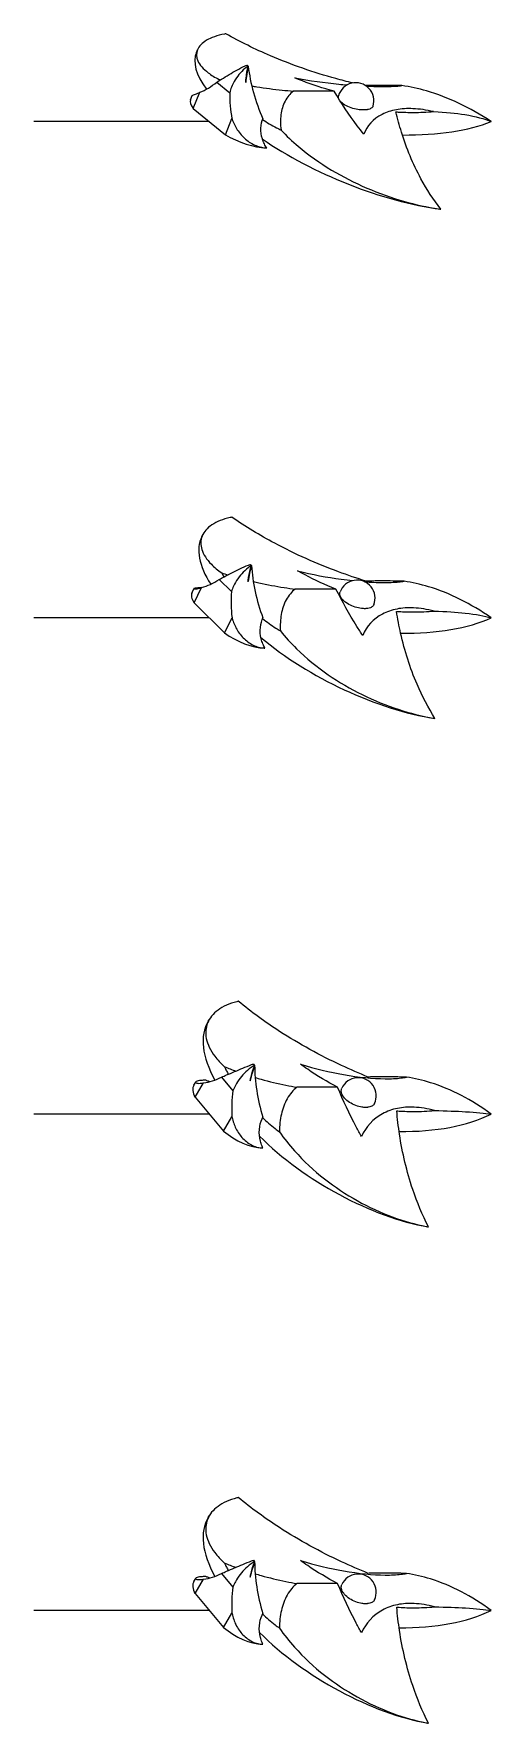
# Model space of a CAD drawing. Header units: inches. Extents: x 0 to 159, y -367 to 354.
# Drawn here: x 132.8 to 158.9, y 225.3 to 321.6 of the extents above; entities that cross this region are included whole.
import ezdxf

# ---------------------------------------------------------------- set-up
doc = ezdxf.new("R2010")
doc.units = ezdxf.units.IN
doc.header["$MEASUREMENT"] = 0

msp = doc.modelspace()

# ---------------------------------------------------------------- linework, layer by layer
at = {"color": 0, "linetype": 'Continuous', "lineweight": 0, "extrusion": (0.707107, -1.09433e-15, 0.707107)}
for p, q in [((142.086, 320.504), (142.147, 320.653)), ((144.962, 319.78), (145.038, 319.718)), ((143.242, 318.813), (143.983, 318.208)), ((141.742, 317.811), (141.84, 318.049)), ((141.899, 317.315), (142.273, 318.231)), ((149.933, 318.297), (147.611, 318.297)), ((141.899, 317.315), (143.737, 315.815)), ((143.737, 315.815), (144.11, 316.731)), ((146.049, 315.065), (146.091, 315.065)), ((142.392, 292.897), (142.454, 293.023)), ((145.155, 291.328), (145.227, 291.257)), ((141.835, 289.731), (141.937, 289.938)), ((141.949, 289.142), (142.378, 290.008)), ((143.379, 290.468), (144.079, 289.774)), ((150.037, 289.919), (147.715, 289.919)), ((141.949, 289.142), (143.687, 287.421)), ((143.687, 287.421), (144.116, 288.287)), ((145.95, 286.56), (145.992, 286.56)), ((142.762, 265.296), (142.823, 265.398)), ((145.338, 262.853), (145.405, 262.773)), ((142.629, 261.925), (142.587, 261.925)), ((143.511, 262.106), (144.167, 261.329)), ((141.944, 261.649), (142.048, 261.824)), ((142.006, 260.961), (142.486, 261.771)), ((142.006, 260.961), (143.631, 259.033)), ((150.135, 261.529), (147.813, 261.529)), ((143.631, 259.033), (144.111, 259.843)), ((145.837, 258.069), (145.879, 258.069)), ((142.762, 237.011), (142.823, 237.113)), ((145.338, 234.569), (145.405, 234.489)), ((141.944, 233.365), (142.048, 233.539)), ((142.006, 232.677), (142.486, 233.487)), ((142.629, 233.641), (142.587, 233.641)), ((143.511, 233.822), (144.167, 233.045)), ((150.135, 233.245), (147.813, 233.245)), ((142.006, 232.677), (143.631, 230.748)), ((143.631, 230.748), (144.111, 231.558)), ((145.837, 229.784), (145.879, 229.784))]:
    msp.add_line(p, q, dxfattribs=at)
for p, q in [((142.818, 316.565), (132.818, 316.565)), ((142.818, 288.281), (132.818, 288.281)), ((142.818, 259.997), (132.818, 259.997)), ((142.818, 231.713), (132.818, 231.713))]:
    msp.add_line(p, q)
at = {"color": 0, "linetype": 'Continuous', "lineweight": 0}
for centre, start, end in [((151.169, 317.751), 342.68827, 163.98872), ((151.24, 289.402), 338.55936, 159.83673), ((151.307, 261.046), 334.20159, 155.44087), ((151.307, 232.761), 334.20159, 155.44087)]:
    msp.add_arc(centre, 1.028, start, end, dxfattribs=at)
for centre, major_axis, ratio, start_param, end_param in [((151.015, 316.859), (-8.929, 3.645), 0.353553, 0, 0.529755), ((148.653, 318.114), (0, -5.358), 0.707107, 4.408398, 4.587186), ((142.172, 323.406), (0, -5.358), 0.707107, 0.826659, 0.82759), ((148.264, 318.114), (2.062, -5.264), 0.485378, 4.220553, 4.788394), ((141.29, 323.406), (0, -5.358), 0.707107, 0.262471, 0.54114), ((143.673, 317.023), (-1.93, 0.788), 0.353553, 0, 0.572848), ((147.771, 318.114), (0, -5.358), 0.707107, 4.694848, 4.973517), ((144.794, 316.108), (1.93, -0.788), 0.353553, 4.282889, 5.55504), ((139.539, 327.535), (21.737, -8.874), 0.353553, 5.56375, 5.933614), ((151.734, 316.272), (8.929, -3.645), 0.353553, 4.144108, 5.349831), ((151.035, 288.618), (-8.643, 4.279), 0.40558, 0, 0.595281), ((148.73, 289.214), (0, -5.358), 0.707107, 4.321131, 4.49992), ((142.6, 295.284), (0, -5.358), 0.707107, 0.739252, 0.740323), ((148.34, 289.214), (1.905, -5.283), 0.469486, 4.153426, 4.721266), ((141.718, 295.284), (0, -5.358), 0.707107, 0.175204, 0.453873), ((143.703, 288.806), (-1.868, 0.925), 0.40558, 0, 0.600262), ((147.847, 289.214), (0, -5.358), 0.707107, 4.607582, 4.886251), ((140.266, 300.865), (21.041, -10.418), 0.40558, 5.588412, 5.961028), ((144.763, 287.756), (1.868, -0.925), 0.40558, 4.310303, 5.582454), ((151.715, 287.944), (8.643, -4.279), 0.40558, 4.169166, 5.377245), ((151.057, 260.374), (-8.294, 4.921), 0.454519, 0, 0.66251), ((143.035, 267.109), (0, -5.358), 0.707107, 0.651855, 0.653057), ((142.153, 267.109), (0, -5.358), 0.707107, 0.087938, 0.366607), ((148.768, 260.306), (0, -5.358), 0.707107, 4.233865, 4.412654), ((148.379, 260.306), (-1.745, 5.299), 0.45442, 0.943741, 1.511581), ((143.737, 260.585), (-1.793, 1.064), 0.454519, 0, 0.632881), ((147.886, 260.306), (0, -5.358), 0.707107, 4.520315, 4.798984), ((141.09, 274.099), (20.192, -11.98), 0.454519, 5.619312, 5.993647), ((144.729, 259.408), (1.793, -1.064), 0.454519, 4.342923, 5.615074), ((151.693, 259.619), (8.294, -4.921), 0.454519, 4.20041, 5.409865), ((151.057, 232.09), (-8.294, 4.921), 0.454519, 0, 0.66251), ((148.768, 232.022), (0, -5.358), 0.707107, 4.233865, 4.412654), ((143.035, 238.824), (0, -5.358), 0.707107, 0.651855, 0.653057), ((148.379, 232.022), (-1.745, 5.299), 0.45442, 0.943741, 1.511581), ((143.737, 232.301), (-1.793, 1.064), 0.454519, 0, 0.632881), ((142.153, 238.824), (0, -5.358), 0.707107, 0.087938, 0.366607), ((147.886, 232.022), (0, -5.358), 0.707107, 4.520315, 4.798984), ((141.09, 245.815), (20.192, -11.98), 0.454519, 5.619312, 5.993647), ((144.729, 231.124), (1.793, -1.064), 0.454519, 4.342923, 5.615074), ((151.693, 231.335), (8.294, -4.921), 0.454519, 4.20041, 5.409865)]:
    msp.add_ellipse(centre, major_axis=major_axis, ratio=ratio, start_param=start_param, end_param=end_param, dxfattribs=at)
for points, knots in [([(143.765, 321.565), (143.738, 321.561), (143.712, 321.556), (143.271, 321.469), (142.924, 321.347), (142.404, 321.04), (142.229, 320.855), (142.065, 320.452), (142.076, 320.234), (142.271, 319.796), (142.468, 319.564), (142.934, 319.212), (143.139, 319.085), (143.375, 318.964)], [20.200973, 20.200973, 20.200973, 20.200973, 20.343008, 20.343008, 22.563347, 22.563347, 24.783686, 24.783686, 27.004025, 27.004025, 29.314353, 29.314353, 30.672112, 30.672112, 30.672112, 30.672112]), ([(150.987, 318.762), (150.669, 318.84), (150.35, 318.922), (148.764, 319.361), (147.507, 319.795), (145.426, 320.688), (144.576, 321.108), (143.765, 321.565)], [2.98657, 2.98657, 2.98657, 2.98657, 3.984617, 3.984617, 7.969234, 7.969234, 10.871312, 10.871312, 10.871312, 10.871312]), ([(143.242, 318.813), (143.335, 318.869), (143.429, 318.926), (143.652, 319.062), (143.799, 319.152), (144.095, 319.329), (144.245, 319.416), (144.537, 319.577), (144.698, 319.661), (144.891, 319.751), (144.923, 319.766), (144.955, 319.78)], [14.80596, 14.80596, 14.80596, 14.80596, 15.135356, 15.135356, 15.609973, 15.609973, 16.08459, 16.08459, 16.623466, 16.623466, 16.730194, 16.730194, 16.730194, 16.730194]), ([(145.031, 319.718), (145.004, 319.7), (144.978, 319.681), (144.819, 319.562), (144.695, 319.449), (144.487, 319.218), (144.388, 319.089), (144.215, 318.811), (144.142, 318.662), (144.046, 318.422), (144.011, 318.317), (143.983, 318.208)], [1.777955, 1.777955, 1.777955, 1.777955, 1.884684, 1.884684, 2.423559, 2.423559, 2.898176, 2.898176, 3.372793, 3.372793, 3.702189, 3.702189, 3.702189, 3.702189]), ([(144.894, 318.784), (144.9, 318.864), (144.907, 318.945), (144.942, 319.261), (144.981, 319.493), (145.031, 319.718)], [5.5305364, 5.5305364, 5.5305364, 5.5305364, 5.7601881, 5.7601881, 6.4297437, 6.4297437, 6.4297437, 6.4297437]), ([(145.031, 319.718), (145.018, 319.729), (145.005, 319.739), (144.98, 319.76), (144.968, 319.77), (144.955, 319.78)], [4.1622451, 4.1622451, 4.1622451, 4.1622451, 4.2239343, 4.2239343, 4.2856236, 4.2856236, 4.2856236, 4.2856236]), ([(147.691, 319.053), (148.548, 318.894), (149.395, 318.777), (150.361, 318.68), (150.52, 318.665), (150.675, 318.652)], [-19.193915, -19.193915, -19.193915, -19.193915, -16.556486, -16.556486, -16.030393, -16.030393, -16.030393, -16.030393]), ([(149.933, 318.297), (149.312, 318.457), (148.709, 318.65), (147.981, 318.933), (147.836, 318.992), (147.691, 319.053)], [17.094509, 17.094509, 17.094509, 17.094509, 19.685728, 19.685728, 20.342736, 20.342736, 20.342736, 20.342736]), ([(141.84, 318.049), (141.84, 318.049), (141.84, 318.049), (141.841, 318.052), (141.852, 318.056), (141.897, 318.073), (141.931, 318.085), (142.037, 318.125), (142.138, 318.166), (142.263, 318.226), (142.268, 318.228), (142.273, 318.231)], [2.426592, 2.426592, 2.426592, 2.426592, 2.429755, 2.429755, 2.774314, 2.774314, 3.118872, 3.118872, 3.753856, 3.753856, 3.782099, 3.782099, 3.782099, 3.782099]), ([(145.243, 318.59), (145.337, 318.574), (145.432, 318.559), (146.01, 318.47), (146.5, 318.407), (147.189, 318.335), (147.403, 318.315), (147.611, 318.297)], [4.79509, 4.79509, 4.79509, 4.79509, 5.0701, 5.0701, 6.473737, 6.473737, 7.119123, 7.119123, 7.119123, 7.119123]), ([(147.611, 318.297), (147.515, 318.223), (147.428, 318.139), (147.184, 317.848), (147.064, 317.61), (146.911, 317.093), (146.878, 316.816), (146.88, 316.394), (146.889, 316.239), (146.909, 316.079)], [5.371961, 5.371961, 5.371961, 5.371961, 6.017348, 6.017348, 7.420984, 7.420984, 8.824621, 8.824621, 9.569849, 9.569849, 9.569849, 9.569849]), ([(151.619, 315.847), (151.495, 316.004), (151.373, 316.163), (150.782, 316.957), (150.342, 317.616), (149.933, 318.297)], [11.154429, 11.154429, 11.154429, 11.154429, 11.811437, 11.811437, 14.402657, 14.402657, 14.402657, 14.402657]), ([(150.188, 317.883), (150.176, 317.919), (150.171, 317.953), (150.174, 318.003), (150.177, 318.019), (150.181, 318.034)], [-3.9167448, -3.9167448, -3.9167448, -3.9167448, -3.7043129, -3.7043129, -3.6005014, -3.6005014, -3.6005014, -3.6005014]), ([(153.795, 318.61), (153.358, 318.619), (152.945, 318.624), (152.296, 318.624), (152.015, 318.622), (151.736, 318.617), (151.73, 318.617), (151.723, 318.616)], [7.477884, 7.477884, 7.477884, 7.477884, 9.120512, 9.120512, 10.23062, 10.23062, 10.256535, 10.256535, 10.256535, 10.256535]), ([(151.776, 318.58), (152.062, 318.567), (152.334, 318.56), (152.925, 318.557), (153.229, 318.565), (153.602, 318.591), (153.701, 318.599), (153.795, 318.61)], [-14.724888, -14.724888, -14.724888, -14.724888, -13.650246, -13.650246, -12.237348, -12.237348, -11.681996, -11.681996, -11.681996, -11.681996]), ([(158.887, 316.565), (157.68, 317.352), (156.444, 317.946), (154.731, 318.442), (154.261, 318.544), (153.795, 318.61)], [0, 0, 0, 0, 5.119512, 5.119512, 7.065858, 7.065858, 7.065858, 7.065858]), ([(151.798, 317.237), (151.784, 317.235), (151.77, 317.233), (151.729, 317.228), (151.701, 317.226), (151.604, 317.221), (151.532, 317.222), (151.341, 317.237), (151.219, 317.257), (150.966, 317.32), (150.839, 317.364), (150.602, 317.471), (150.496, 317.534), (150.37, 317.634), (150.334, 317.666), (150.304, 317.699)], [-6.057241, -6.057241, -6.057241, -6.057241, -6.001283, -6.001283, -5.897199, -5.897199, -5.654701, -5.654701, -5.278684, -5.278684, -4.873969, -4.873969, -4.462135, -4.462135, -4.271814, -4.271814, -4.271814, -4.271814]), ([(155.606, 317.131), (155.194, 317.225), (154.799, 317.282), (154.257, 317.304), (154.094, 317.303), (153.78, 317.283), (153.628, 317.265), (153.181, 317.184), (152.91, 317.095), (152.162, 316.717), (151.81, 316.324), (151.619, 315.847)], [-7.597966, -7.597966, -7.597966, -7.597966, -6.048306, -6.048306, -5.353485, -5.353485, -4.654459, -4.654459, -3.205786, -3.205786, -0.129514, -0.129514, -0.129514, -0.129514]), ([(152.15, 317.445), (152.135, 317.398), (152.101, 317.356), (152.05, 317.322), (152.024, 317.305), (151.995, 317.291), (151.922, 317.263), (151.877, 317.251), (151.818, 317.24), (151.808, 317.238), (151.798, 317.237)], [-0.3529386, -0.3529386, -0.3529386, -0.3529386, 0, 0, 0, 0.1723913, 0.1723913, 0.3778719, 0.3778719, 0.4168374, 0.4168374, 0.4168374, 0.4168374]), ([(153.459, 317.115), (153.503, 317.112), (153.547, 317.109), (153.889, 317.091), (154.181, 317.084), (154.83, 317.084), (155.22, 317.099), (155.606, 317.131)], [0.94619, 0.94619, 0.94619, 0.94619, 1.1101, 1.1101, 2.2202, 2.2202, 3.862828, 3.862828, 3.862828, 3.862828]), ([(156.013, 311.565), (155.594, 312.111), (155.216, 312.694), (154.426, 314.146), (154.055, 315.041), (153.652, 316.341), (153.549, 316.727), (153.459, 317.115)], [5.067155, 5.067155, 5.067155, 5.067155, 7.969234, 7.969234, 11.95385, 11.95385, 13.616019, 13.616019, 13.616019, 13.616019]), ([(155.606, 317.131), (156.28, 317.099), (156.875, 317.041), (158.009, 316.859), (158.506, 316.727), (158.887, 316.565)], [3.15224, 3.15224, 3.15224, 3.15224, 6.357468, 6.357468, 10.210765, 10.210765, 10.210765, 10.210765]), ([(144.11, 316.731), (144.114, 316.721), (144.117, 316.712), (144.197, 316.485), (144.299, 316.278), (144.477, 316.005), (144.552, 315.905), (144.716, 315.718), (144.804, 315.632), (144.978, 315.483), (145.076, 315.412), (145.278, 315.287), (145.382, 315.234), (145.59, 315.149), (145.693, 315.117), (145.882, 315.077), (145.969, 315.067), (146.049, 315.065)], [11.860839, 11.860839, 11.860839, 11.860839, 11.889082, 11.889082, 12.524066, 12.524066, 12.868624, 12.868624, 13.213183, 13.213183, 13.579255, 13.579255, 13.945327, 13.945327, 14.311399, 14.311399, 14.647486, 14.647486, 14.647486, 14.647486]), ([(146.091, 315.065), (146.07, 315.097), (146.049, 315.128), (145.977, 315.247), (145.933, 315.336), (145.818, 315.616), (145.77, 315.83), (145.753, 316.249), (145.783, 316.453), (145.85, 316.658), (145.861, 316.687), (145.872, 316.717)], [1.920785, 1.920785, 1.920785, 1.920785, 2.031069, 2.031069, 2.332559, 2.332559, 3.002664, 3.002664, 3.67277, 3.67277, 3.787982, 3.787982, 3.787982, 3.787982]), ([(145.859, 316.681), (146.105, 316.517), (146.37, 316.36), (146.735, 316.167), (146.821, 316.123), (146.909, 316.079)], [0.98697, 0.98697, 0.98697, 0.98697, 2.034454, 2.034454, 2.350436, 2.350436, 2.350436, 2.350436]), ([(146.909, 316.079), (147.216, 315.756), (147.546, 315.446), (148.485, 314.652), (149.127, 314.198), (150.42, 313.421), (151.1, 313.075), (152.489, 312.478), (153.198, 312.227), (154.582, 311.828), (155.259, 311.681), (155.932, 311.577), (155.973, 311.571), (156.013, 311.565)], [5.573225, 5.573225, 5.573225, 5.573225, 6.930984, 6.930984, 9.241313, 9.241313, 11.461652, 11.461652, 13.681991, 13.681991, 15.90233, 15.90233, 16.044364, 16.044364, 16.044364, 16.044364]), ([(144.097, 294.017), (144.069, 294.011), (144.042, 294.005), (143.596, 293.905), (143.241, 293.762), (142.7, 293.4), (142.513, 293.181), (142.321, 292.699), (142.317, 292.437), (142.483, 291.9), (142.663, 291.612), (143.104, 291.164), (143.301, 290.999), (143.528, 290.841)], [20.200973, 20.200973, 20.200973, 20.200973, 20.343008, 20.343008, 22.563347, 22.563347, 24.783686, 24.783686, 27.004025, 27.004025, 29.314353, 29.314353, 30.672112, 30.672112, 30.672112, 30.672112]), ([(151.75, 290.37), (151.229, 290.533), (150.707, 290.709), (148.945, 291.36), (147.719, 291.905), (145.698, 292.985), (144.876, 293.483), (144.097, 294.017)], [2.322448, 2.322448, 2.322448, 2.322448, 3.984617, 3.984617, 7.969234, 7.969234, 10.871312, 10.871312, 10.871312, 10.871312]), ([(143.379, 290.468), (143.475, 290.516), (143.572, 290.565), (143.803, 290.683), (143.955, 290.762), (144.262, 290.919), (144.417, 290.997), (144.719, 291.143), (144.884, 291.219), (145.083, 291.302), (145.116, 291.315), (145.148, 291.328)], [14.80596, 14.80596, 14.80596, 14.80596, 15.135356, 15.135356, 15.609973, 15.609973, 16.08459, 16.08459, 16.623466, 16.623466, 16.730194, 16.730194, 16.730194, 16.730194]), ([(143.528, 290.841), (143.567, 290.77), (143.607, 290.701), (143.653, 290.624), (143.658, 290.618), (143.662, 290.611)], [61.9690044, 61.9690044, 61.9690044, 61.9690044, 62.2849873, 62.2849873, 62.3167258, 62.3167258, 62.3167258, 62.3167258]), ([(145.22, 291.257), (145.192, 291.239), (145.165, 291.221), (144.999, 291.106), (144.868, 290.995), (144.646, 290.77), (144.539, 290.644), (144.349, 290.371), (144.266, 290.224), (144.156, 289.986), (144.115, 289.882), (144.079, 289.774)], [1.777955, 1.777955, 1.777955, 1.777955, 1.884684, 1.884684, 2.423559, 2.423559, 2.898176, 2.898176, 3.372793, 3.372793, 3.702189, 3.702189, 3.702189, 3.702189]), ([(145.026, 290.344), (145.037, 290.423), (145.049, 290.503), (145.104, 290.812), (145.157, 291.039), (145.22, 291.257)], [5.5305364, 5.5305364, 5.5305364, 5.5305364, 5.7601881, 5.7601881, 6.4297437, 6.4297437, 6.4297437, 6.4297437]), ([(145.22, 291.257), (145.208, 291.269), (145.196, 291.281), (145.172, 291.304), (145.16, 291.316), (145.148, 291.328)], [4.1622451, 4.1622451, 4.1622451, 4.1622451, 4.2239343, 4.2239343, 4.2856236, 4.2856236, 4.2856236, 4.2856236]), ([(147.851, 290.957), (148.696, 290.75), (149.535, 290.592), (150.56, 290.451), (150.78, 290.424), (150.995, 290.4)], [-19.193915, -19.193915, -19.193915, -19.193915, -16.556486, -16.556486, -15.813484, -15.813484, -15.813484, -15.813484]), ([(150.037, 289.919), (149.428, 290.155), (148.839, 290.423), (148.132, 290.799), (147.991, 290.877), (147.851, 290.957)], [17.094509, 17.094509, 17.094509, 17.094509, 19.685728, 19.685728, 20.342736, 20.342736, 20.342736, 20.342736]), ([(142.353, 290), (142.32, 289.999), (142.288, 289.998), (142.186, 289.992), (142.125, 289.986), (142.028, 289.971), (141.992, 289.963), (141.946, 289.948), (141.936, 289.941), (141.938, 289.93), (141.949, 289.927), (141.995, 289.925), (142.028, 289.927), (142.137, 289.942), (142.239, 289.965), (142.367, 290.004), (142.372, 290.006), (142.378, 290.008)], [1.174869, 1.174869, 1.174869, 1.174869, 1.331539, 1.331539, 1.697611, 1.697611, 2.063683, 2.063683, 2.429755, 2.429755, 2.774314, 2.774314, 3.118872, 3.118872, 3.753856, 3.753856, 3.782099, 3.782099, 3.782099, 3.782099]), ([(145.33, 290.345), (145.436, 290.32), (145.542, 290.296), (146.127, 290.169), (146.612, 290.079), (147.296, 289.974), (147.508, 289.945), (147.715, 289.919)], [4.756949, 4.756949, 4.756949, 4.756949, 5.0701, 5.0701, 6.473737, 6.473737, 7.119123, 7.119123, 7.119123, 7.119123]), ([(147.715, 289.919), (147.614, 289.84), (147.522, 289.75), (147.26, 289.438), (147.124, 289.182), (146.938, 288.627), (146.888, 288.328), (146.862, 287.871), (146.861, 287.704), (146.871, 287.531)], [5.371961, 5.371961, 5.371961, 5.371961, 6.017348, 6.017348, 7.420984, 7.420984, 8.824621, 8.824621, 9.569849, 9.569849, 9.569849, 9.569849]), ([(151.565, 287.279), (151.452, 287.449), (151.341, 287.622), (150.801, 288.481), (150.402, 289.19), (150.037, 289.919)], [11.154429, 11.154429, 11.154429, 11.154429, 11.811437, 11.811437, 14.402657, 14.402657, 14.402657, 14.402657]), ([(151.663, 290.339), (152.036, 290.311), (152.388, 290.296), (153.049, 290.291), (153.353, 290.302), (153.728, 290.337), (153.828, 290.349), (153.922, 290.364)], [-15.020125, -15.020125, -15.020125, -15.020125, -13.650246, -13.650246, -12.237348, -12.237348, -11.681996, -11.681996, -11.681996, -11.681996]), ([(153.922, 290.364), (153.486, 290.377), (153.073, 290.383), (152.424, 290.383), (152.143, 290.38), (151.83, 290.372), (151.79, 290.371), (151.75, 290.37)], [7.477884, 7.477884, 7.477884, 7.477884, 9.120512, 9.120512, 10.23062, 10.23062, 10.394522, 10.394522, 10.394522, 10.394522]), ([(158.887, 288.281), (157.729, 289.082), (156.53, 289.687), (154.848, 290.193), (154.384, 290.296), (153.922, 290.364)], [0, 0, 0, 0, 5.119512, 5.119512, 7.065858, 7.065858, 7.065858, 7.065858]), ([(151.836, 288.813), (151.822, 288.811), (151.807, 288.809), (151.765, 288.805), (151.737, 288.803), (151.64, 288.801), (151.568, 288.804), (151.378, 288.826), (151.257, 288.851), (151.01, 288.929), (150.885, 288.982), (150.656, 289.108), (150.554, 289.181), (150.395, 289.334), (150.336, 289.411), (150.266, 289.559), (150.253, 289.629), (150.263, 289.715), (150.268, 289.736), (150.275, 289.757)], [-6.057241, -6.057241, -6.057241, -6.057241, -6.001283, -6.001283, -5.897199, -5.897199, -5.654701, -5.654701, -5.278684, -5.278684, -4.873969, -4.873969, -4.462135, -4.462135, -4.073466, -4.073466, -3.704313, -3.704313, -3.577846, -3.577846, -3.577846, -3.577846]), ([(155.635, 288.667), (155.23, 288.769), (154.838, 288.83), (154.297, 288.854), (154.135, 288.852), (153.819, 288.831), (153.666, 288.812), (153.214, 288.725), (152.937, 288.629), (152.165, 288.221), (151.788, 287.797), (151.565, 287.279)], [-7.597966, -7.597966, -7.597966, -7.597966, -6.048306, -6.048306, -5.353485, -5.353485, -4.654459, -4.654459, -3.205786, -3.205786, -0.129514, -0.129514, -0.129514, -0.129514]), ([(152.197, 289.027), (152.178, 288.978), (152.143, 288.936), (152.092, 288.902), (152.066, 288.884), (152.035, 288.868), (151.96, 288.839), (151.915, 288.826), (151.855, 288.816), (151.845, 288.814), (151.836, 288.813)], [-0.3293144, -0.3293144, -0.3293144, -0.3293144, 0, 0, 0, 0.1723913, 0.1723913, 0.3778719, 0.3778719, 0.4168374, 0.4168374, 0.4168374, 0.4168374]), ([(144.116, 288.287), (144.118, 288.277), (144.121, 288.267), (144.187, 288.036), (144.276, 287.824), (144.437, 287.542), (144.506, 287.438), (144.658, 287.244), (144.74, 287.155), (144.905, 287), (144.998, 286.925), (145.192, 286.794), (145.293, 286.738), (145.495, 286.648), (145.597, 286.615), (145.783, 286.572), (145.869, 286.562), (145.95, 286.56)], [11.860839, 11.860839, 11.860839, 11.860839, 11.889082, 11.889082, 12.524066, 12.524066, 12.868624, 12.868624, 13.213183, 13.213183, 13.579255, 13.579255, 13.945327, 13.945327, 14.311399, 14.311399, 14.647486, 14.647486, 14.647486, 14.647486]), ([(145.992, 286.56), (145.972, 286.593), (145.954, 286.627), (145.889, 286.752), (145.85, 286.845), (145.753, 287.138), (145.719, 287.361), (145.728, 287.793), (145.771, 288.003), (145.85, 288.212), (145.863, 288.242), (145.877, 288.273)], [1.920785, 1.920785, 1.920785, 1.920785, 2.031069, 2.031069, 2.332559, 2.332559, 3.002664, 3.002664, 3.67277, 3.67277, 3.787982, 3.787982, 3.787982, 3.787982]), ([(145.862, 288.239), (146.097, 288.048), (146.351, 287.864), (146.703, 287.635), (146.786, 287.583), (146.871, 287.531)], [0.988536, 0.988536, 0.988536, 0.988536, 2.034454, 2.034454, 2.350436, 2.350436, 2.350436, 2.350436]), ([(153.488, 288.65), (153.532, 288.647), (153.575, 288.644), (153.916, 288.625), (154.208, 288.617), (154.857, 288.617), (155.248, 288.633), (155.635, 288.667)], [0.94619, 0.94619, 0.94619, 0.94619, 1.1101, 1.1101, 2.2202, 2.2202, 3.862828, 3.862828, 3.862828, 3.862828]), ([(155.681, 282.545), (155.299, 283.162), (154.958, 283.815), (154.263, 285.424), (153.95, 286.404), (153.631, 287.814), (153.552, 288.232), (153.488, 288.65)], [5.067155, 5.067155, 5.067155, 5.067155, 7.969234, 7.969234, 11.95385, 11.95385, 13.616019, 13.616019, 13.616019, 13.616019]), ([(155.635, 288.667), (156.308, 288.644), (156.9, 288.604), (158.024, 288.481), (158.514, 288.39), (158.887, 288.281)], [3.15224, 3.15224, 3.15224, 3.15224, 6.357468, 6.357468, 10.210765, 10.210765, 10.210765, 10.210765]), ([(146.871, 287.531), (147.157, 287.181), (147.467, 286.843), (148.355, 285.976), (148.967, 285.479), (150.21, 284.621), (150.867, 284.237), (152.217, 283.572), (152.91, 283.29), (154.268, 282.843), (154.935, 282.676), (155.602, 282.559), (155.642, 282.552), (155.681, 282.545)], [5.573225, 5.573225, 5.573225, 5.573225, 6.930984, 6.930984, 9.241313, 9.241313, 11.461652, 11.461652, 13.681991, 13.681991, 15.90233, 15.90233, 16.044364, 16.044364, 16.044364, 16.044364]), ([(144.472, 266.425), (144.445, 266.418), (144.417, 266.412), (143.964, 266.297), (143.6, 266.135), (143.035, 265.722), (142.833, 265.47), (142.609, 264.914), (142.588, 264.609), (142.717, 263.977), (142.878, 263.635), (143.289, 263.093), (143.474, 262.893), (143.691, 262.697)], [20.200973, 20.200973, 20.200973, 20.200973, 20.343008, 20.343008, 22.563347, 22.563347, 24.783686, 24.783686, 27.004025, 27.004025, 29.314353, 29.314353, 30.672112, 30.672112, 30.672112, 30.672112]), ([(151.88, 262.11), (151.37, 262.316), (150.861, 262.536), (149.144, 263.336), (147.954, 263.986), (146.005, 265.246), (145.217, 265.819), (144.472, 266.425)], [2.322448, 2.322448, 2.322448, 2.322448, 3.984617, 3.984617, 7.969234, 7.969234, 10.871312, 10.871312, 10.871312, 10.871312]), ([(143.511, 262.106), (143.611, 262.145), (143.71, 262.186), (143.948, 262.285), (144.104, 262.353), (144.42, 262.489), (144.579, 262.558), (144.89, 262.687), (145.06, 262.755), (145.264, 262.829), (145.297, 262.841), (145.331, 262.853)], [14.80596, 14.80596, 14.80596, 14.80596, 15.135356, 15.135356, 15.609973, 15.609973, 16.08459, 16.08459, 16.623466, 16.623466, 16.730194, 16.730194, 16.730194, 16.730194]), ([(145.398, 262.774), (145.386, 262.787), (145.375, 262.8), (145.353, 262.826), (145.342, 262.84), (145.331, 262.853)], [4.1622451, 4.1622451, 4.1622451, 4.1622451, 4.2239343, 4.2239343, 4.2856236, 4.2856236, 4.2856236, 4.2856236]), ([(142.587, 261.925), (142.508, 261.925), (142.435, 261.922), (142.298, 261.91), (142.237, 261.9), (142.139, 261.877), (142.102, 261.864), (142.054, 261.836), (142.043, 261.822), (142.044, 261.797), (142.055, 261.784), (142.1, 261.765), (142.134, 261.758), (142.242, 261.747), (142.345, 261.75), (142.475, 261.769), (142.48, 261.77), (142.486, 261.771)], [0.995452, 0.995452, 0.995452, 0.995452, 1.331539, 1.331539, 1.697611, 1.697611, 2.063683, 2.063683, 2.429755, 2.429755, 2.774314, 2.774314, 3.118872, 3.118872, 3.753856, 3.753856, 3.782099, 3.782099, 3.782099, 3.782099]), ([(142.855, 261.843), (142.796, 261.859), (142.739, 261.878), (142.668, 261.907), (142.648, 261.916), (142.629, 261.925)], [2.6271836, 2.6271836, 2.6271836, 2.6271836, 2.885709, 2.885709, 2.9918527, 2.9918527, 2.9918527, 2.9918527]), ([(143.691, 262.697), (143.725, 262.621), (143.76, 262.544), (143.831, 262.4), (143.866, 262.333), (143.902, 262.266)], [61.9690044, 61.9690044, 61.9690044, 61.9690044, 62.2849873, 62.2849873, 62.5650259, 62.5650259, 62.5650259, 62.5650259]), ([(145.398, 262.774), (145.369, 262.756), (145.34, 262.739), (145.167, 262.628), (145.03, 262.521), (144.794, 262.304), (144.679, 262.181), (144.473, 261.915), (144.381, 261.771), (144.256, 261.538), (144.209, 261.436), (144.167, 261.329)], [1.777955, 1.777955, 1.777955, 1.777955, 1.884684, 1.884684, 2.423559, 2.423559, 2.898176, 2.898176, 3.372793, 3.372793, 3.702189, 3.702189, 3.702189, 3.702189]), ([(145.148, 261.888), (145.164, 261.966), (145.181, 262.044), (145.254, 262.345), (145.321, 262.564), (145.398, 262.774)], [5.5305364, 5.5305364, 5.5305364, 5.5305364, 5.7601881, 5.7601881, 6.4297437, 6.4297437, 6.4297437, 6.4297437]), ([(145.434, 262.085), (145.546, 262.051), (145.659, 262.018), (146.243, 261.854), (146.721, 261.738), (147.398, 261.601), (147.608, 261.563), (147.813, 261.529)], [4.732916, 4.732916, 4.732916, 4.732916, 5.0701, 5.0701, 6.473737, 6.473737, 7.119123, 7.119123, 7.119123, 7.119123]), ([(148.021, 262.84), (148.852, 262.586), (149.68, 262.39), (151.345, 262.098), (152.147, 262.019), (153.173, 262.01), (153.478, 262.024), (153.855, 262.068), (153.956, 262.084), (154.051, 262.102)], [-19.193915, -19.193915, -19.193915, -19.193915, -16.556486, -16.556486, -13.650246, -13.650246, -12.237348, -12.237348, -11.681996, -11.681996, -11.681996, -11.681996]), ([(150.135, 261.529), (149.543, 261.839), (148.973, 262.18), (148.292, 262.646), (148.155, 262.742), (148.021, 262.84)], [17.094509, 17.094509, 17.094509, 17.094509, 19.685728, 19.685728, 20.342736, 20.342736, 20.342736, 20.342736]), ([(154.051, 262.102), (153.617, 262.118), (153.204, 262.126), (152.555, 262.126), (152.273, 262.123), (151.96, 262.113), (151.92, 262.112), (151.88, 262.11)], [7.477884, 7.477884, 7.477884, 7.477884, 9.120512, 9.120512, 10.23062, 10.23062, 10.394522, 10.394522, 10.394522, 10.394522]), ([(158.887, 259.997), (157.779, 260.807), (156.618, 261.419), (154.967, 261.929), (154.51, 262.034), (154.051, 262.102)], [0, 0, 0, 0, 5.119512, 5.119512, 7.065858, 7.065858, 7.065858, 7.065858]), ([(147.813, 261.529), (147.707, 261.445), (147.609, 261.35), (147.327, 261.019), (147.175, 260.748), (146.954, 260.158), (146.884, 259.839), (146.829, 259.352), (146.818, 259.174), (146.816, 258.988)], [5.371961, 5.371961, 5.371961, 5.371961, 6.017348, 6.017348, 7.420984, 7.420984, 8.824621, 8.824621, 9.569849, 9.569849, 9.569849, 9.569849]), ([(151.495, 258.718), (151.392, 258.901), (151.292, 259.085), (150.807, 260.003), (150.454, 260.757), (150.135, 261.529)], [11.154429, 11.154429, 11.154429, 11.154429, 11.811437, 11.811437, 14.402657, 14.402657, 14.402657, 14.402657]), ([(151.864, 260.385), (151.85, 260.383), (151.835, 260.381), (151.793, 260.378), (151.765, 260.376), (151.668, 260.376), (151.596, 260.381), (151.408, 260.41), (151.289, 260.442), (151.046, 260.533), (150.925, 260.594), (150.704, 260.739), (150.607, 260.822), (150.458, 260.992), (150.405, 261.078), (150.344, 261.242), (150.335, 261.319), (150.352, 261.418), (150.36, 261.446), (150.372, 261.473)], [-6.057241, -6.057241, -6.057241, -6.057241, -6.001283, -6.001283, -5.897199, -5.897199, -5.654701, -5.654701, -5.278684, -5.278684, -4.873969, -4.873969, -4.462135, -4.462135, -4.073466, -4.073466, -3.704313, -3.704313, -3.549098, -3.549098, -3.549098, -3.549098]), ([(155.654, 260.2), (155.254, 260.309), (154.866, 260.373), (154.327, 260.399), (154.165, 260.397), (153.847, 260.375), (153.693, 260.354), (153.236, 260.262), (152.953, 260.159), (152.154, 259.726), (151.751, 259.274), (151.495, 258.718)], [-7.597966, -7.597966, -7.597966, -7.597966, -6.048306, -6.048306, -5.353485, -5.353485, -4.654459, -4.654459, -3.205786, -3.205786, -0.129514, -0.129514, -0.129514, -0.129514]), ([(152.233, 260.598), (152.21, 260.551), (152.174, 260.51), (152.126, 260.477), (152.098, 260.458), (152.067, 260.441), (151.99, 260.41), (151.944, 260.398), (151.884, 260.388), (151.874, 260.386), (151.864, 260.385)], [-0.2998547, -0.2998547, -0.2998547, -0.2998547, 0, 0, 0, 0.1723913, 0.1723913, 0.3778719, 0.3778719, 0.4168374, 0.4168374, 0.4168374, 0.4168374]), ([(153.505, 260.182), (153.548, 260.179), (153.592, 260.176), (153.931, 260.155), (154.223, 260.147), (154.872, 260.147), (155.264, 260.164), (155.654, 260.2)], [0.94619, 0.94619, 0.94619, 0.94619, 1.1101, 1.1101, 2.2202, 2.2202, 3.862828, 3.862828, 3.862828, 3.862828]), ([(155.306, 253.569), (154.963, 254.253), (154.665, 254.97), (154.074, 256.724), (153.823, 257.782), (153.595, 259.292), (153.543, 259.738), (153.505, 260.182)], [5.067155, 5.067155, 5.067155, 5.067155, 7.969234, 7.969234, 11.95385, 11.95385, 13.616019, 13.616019, 13.616019, 13.616019]), ([(155.654, 260.2), (156.325, 260.187), (156.915, 260.166), (158.034, 260.1), (158.519, 260.053), (158.887, 259.997)], [3.15224, 3.15224, 3.15224, 3.15224, 6.357468, 6.357468, 10.210765, 10.210765, 10.210765, 10.210765]), ([(144.111, 259.843), (144.113, 259.833), (144.115, 259.823), (144.166, 259.589), (144.243, 259.373), (144.386, 259.085), (144.448, 258.978), (144.588, 258.779), (144.665, 258.686), (144.82, 258.526), (144.909, 258.448), (145.094, 258.313), (145.192, 258.254), (145.388, 258.161), (145.487, 258.125), (145.671, 258.081), (145.757, 258.07), (145.837, 258.069)], [11.860839, 11.860839, 11.860839, 11.860839, 11.889082, 11.889082, 12.524066, 12.524066, 12.868624, 12.868624, 13.213183, 13.213183, 13.579255, 13.579255, 13.945327, 13.945327, 14.311399, 14.311399, 14.647486, 14.647486, 14.647486, 14.647486]), ([(145.879, 258.069), (145.862, 258.103), (145.845, 258.138), (145.789, 258.268), (145.756, 258.365), (145.677, 258.669), (145.657, 258.899), (145.693, 259.342), (145.749, 259.556), (145.841, 259.767), (145.856, 259.798), (145.871, 259.828)], [1.920785, 1.920785, 1.920785, 1.920785, 2.031069, 2.031069, 2.332559, 2.332559, 3.002664, 3.002664, 3.67277, 3.67277, 3.787982, 3.787982, 3.787982, 3.787982]), ([(145.856, 259.796), (146.078, 259.581), (146.319, 259.371), (146.656, 259.108), (146.735, 259.048), (146.816, 258.988)], [0.99019, 0.99019, 0.99019, 0.99019, 2.034454, 2.034454, 2.350436, 2.350436, 2.350436, 2.350436]), ([(146.816, 258.988), (147.081, 258.614), (147.369, 258.251), (148.201, 257.319), (148.782, 256.781), (149.969, 255.849), (150.601, 255.43), (151.908, 254.701), (152.583, 254.392), (153.912, 253.898), (154.568, 253.713), (155.227, 253.584), (155.267, 253.576), (155.306, 253.569)], [5.573225, 5.573225, 5.573225, 5.573225, 6.930984, 6.930984, 9.241313, 9.241313, 11.461652, 11.461652, 13.681991, 13.681991, 15.90233, 15.90233, 16.044364, 16.044364, 16.044364, 16.044364]), ([(144.472, 238.141), (144.445, 238.134), (144.417, 238.127), (143.964, 238.013), (143.6, 237.851), (143.035, 237.438), (142.833, 237.186), (142.609, 236.629), (142.588, 236.324), (142.717, 235.693), (142.878, 235.35), (143.289, 234.809), (143.474, 234.609), (143.691, 234.413)], [20.200973, 20.200973, 20.200973, 20.200973, 20.343008, 20.343008, 22.563347, 22.563347, 24.783686, 24.783686, 27.004025, 27.004025, 29.314353, 29.314353, 30.672112, 30.672112, 30.672112, 30.672112]), ([(151.88, 233.826), (151.37, 234.031), (150.861, 234.252), (149.144, 235.051), (147.954, 235.702), (146.005, 236.962), (145.217, 237.534), (144.472, 238.141)], [2.322448, 2.322448, 2.322448, 2.322448, 3.984617, 3.984617, 7.969234, 7.969234, 10.871312, 10.871312, 10.871312, 10.871312]), ([(143.511, 233.822), (143.611, 233.861), (143.71, 233.902), (143.948, 234.001), (144.104, 234.069), (144.42, 234.205), (144.579, 234.273), (144.89, 234.403), (145.06, 234.471), (145.264, 234.545), (145.297, 234.557), (145.331, 234.569)], [14.80596, 14.80596, 14.80596, 14.80596, 15.135356, 15.135356, 15.609973, 15.609973, 16.08459, 16.08459, 16.623466, 16.623466, 16.730194, 16.730194, 16.730194, 16.730194]), ([(143.691, 234.413), (143.725, 234.336), (143.76, 234.26), (143.831, 234.116), (143.866, 234.049), (143.902, 233.982)], [61.9690044, 61.9690044, 61.9690044, 61.9690044, 62.2849873, 62.2849873, 62.5650259, 62.5650259, 62.5650259, 62.5650259]), ([(145.398, 234.489), (145.369, 234.472), (145.34, 234.454), (145.167, 234.344), (145.03, 234.237), (144.794, 234.019), (144.679, 233.897), (144.473, 233.631), (144.381, 233.487), (144.256, 233.253), (144.209, 233.151), (144.167, 233.045)], [1.777955, 1.777955, 1.777955, 1.777955, 1.884684, 1.884684, 2.423559, 2.423559, 2.898176, 2.898176, 3.372793, 3.372793, 3.702189, 3.702189, 3.702189, 3.702189]), ([(145.148, 233.604), (145.164, 233.682), (145.181, 233.759), (145.254, 234.06), (145.321, 234.279), (145.398, 234.489)], [5.5305364, 5.5305364, 5.5305364, 5.5305364, 5.7601881, 5.7601881, 6.4297437, 6.4297437, 6.4297437, 6.4297437]), ([(145.398, 234.489), (145.386, 234.502), (145.375, 234.516), (145.353, 234.542), (145.342, 234.555), (145.331, 234.569)], [4.1622451, 4.1622451, 4.1622451, 4.1622451, 4.2239343, 4.2239343, 4.2856236, 4.2856236, 4.2856236, 4.2856236]), ([(148.021, 234.556), (148.852, 234.302), (149.68, 234.106), (151.345, 233.814), (152.147, 233.735), (153.173, 233.725), (153.478, 233.74), (153.855, 233.784), (153.956, 233.799), (154.051, 233.817)], [-19.193915, -19.193915, -19.193915, -19.193915, -16.556486, -16.556486, -13.650246, -13.650246, -12.237348, -12.237348, -11.681996, -11.681996, -11.681996, -11.681996]), ([(150.135, 233.245), (149.543, 233.554), (148.973, 233.896), (148.292, 234.362), (148.155, 234.458), (148.021, 234.556)], [17.094509, 17.094509, 17.094509, 17.094509, 19.685728, 19.685728, 20.342736, 20.342736, 20.342736, 20.342736]), ([(142.587, 233.641), (142.508, 233.641), (142.435, 233.637), (142.298, 233.625), (142.237, 233.616), (142.139, 233.593), (142.102, 233.58), (142.054, 233.552), (142.043, 233.537), (142.044, 233.512), (142.055, 233.5), (142.1, 233.48), (142.134, 233.473), (142.242, 233.463), (142.345, 233.466), (142.475, 233.485), (142.48, 233.486), (142.486, 233.487)], [0.995452, 0.995452, 0.995452, 0.995452, 1.331539, 1.331539, 1.697611, 1.697611, 2.063683, 2.063683, 2.429755, 2.429755, 2.774314, 2.774314, 3.118872, 3.118872, 3.753856, 3.753856, 3.782099, 3.782099, 3.782099, 3.782099]), ([(142.855, 233.559), (142.796, 233.575), (142.739, 233.593), (142.668, 233.623), (142.648, 233.632), (142.629, 233.641)], [2.6271836, 2.6271836, 2.6271836, 2.6271836, 2.885709, 2.885709, 2.9918527, 2.9918527, 2.9918527, 2.9918527]), ([(145.434, 233.801), (145.546, 233.767), (145.659, 233.734), (146.243, 233.57), (146.721, 233.454), (147.398, 233.317), (147.608, 233.278), (147.813, 233.245)], [4.732916, 4.732916, 4.732916, 4.732916, 5.0701, 5.0701, 6.473737, 6.473737, 7.119123, 7.119123, 7.119123, 7.119123]), ([(147.813, 233.245), (147.707, 233.161), (147.609, 233.066), (147.327, 232.735), (147.175, 232.464), (146.954, 231.874), (146.884, 231.555), (146.829, 231.068), (146.818, 230.889), (146.816, 230.704)], [5.371961, 5.371961, 5.371961, 5.371961, 6.017348, 6.017348, 7.420984, 7.420984, 8.824621, 8.824621, 9.569849, 9.569849, 9.569849, 9.569849]), ([(151.495, 230.434), (151.392, 230.617), (151.292, 230.801), (150.807, 231.719), (150.454, 232.473), (150.135, 233.245)], [11.154429, 11.154429, 11.154429, 11.154429, 11.811437, 11.811437, 14.402657, 14.402657, 14.402657, 14.402657]), ([(151.864, 232.101), (151.85, 232.099), (151.835, 232.097), (151.793, 232.093), (151.765, 232.092), (151.668, 232.092), (151.596, 232.097), (151.408, 232.126), (151.289, 232.157), (151.046, 232.249), (150.925, 232.31), (150.704, 232.455), (150.607, 232.537), (150.458, 232.708), (150.405, 232.794), (150.344, 232.958), (150.335, 233.035), (150.352, 233.134), (150.36, 233.162), (150.372, 233.188)], [-6.057241, -6.057241, -6.057241, -6.057241, -6.001283, -6.001283, -5.897199, -5.897199, -5.654701, -5.654701, -5.278684, -5.278684, -4.873969, -4.873969, -4.462135, -4.462135, -4.073466, -4.073466, -3.704313, -3.704313, -3.549098, -3.549098, -3.549098, -3.549098]), ([(154.051, 233.817), (153.617, 233.834), (153.204, 233.842), (152.555, 233.842), (152.273, 233.838), (151.96, 233.829), (151.92, 233.827), (151.88, 233.826)], [7.477884, 7.477884, 7.477884, 7.477884, 9.120512, 9.120512, 10.23062, 10.23062, 10.394522, 10.394522, 10.394522, 10.394522]), ([(158.887, 231.713), (157.779, 232.523), (156.618, 233.134), (154.967, 233.645), (154.51, 233.75), (154.051, 233.817)], [0, 0, 0, 0, 5.119512, 5.119512, 7.065858, 7.065858, 7.065858, 7.065858]), ([(155.654, 231.916), (155.254, 232.024), (154.866, 232.089), (154.327, 232.114), (154.165, 232.113), (153.847, 232.091), (153.693, 232.07), (153.236, 231.978), (152.953, 231.875), (152.154, 231.441), (151.751, 230.989), (151.495, 230.434)], [-7.597966, -7.597966, -7.597966, -7.597966, -6.048306, -6.048306, -5.353485, -5.353485, -4.654459, -4.654459, -3.205786, -3.205786, -0.129514, -0.129514, -0.129514, -0.129514]), ([(152.233, 232.314), (152.21, 232.267), (152.174, 232.226), (152.126, 232.192), (152.098, 232.173), (152.067, 232.157), (151.99, 232.126), (151.944, 232.113), (151.884, 232.103), (151.874, 232.102), (151.864, 232.101)], [-0.2998547, -0.2998547, -0.2998547, -0.2998547, 0, 0, 0, 0.1723913, 0.1723913, 0.3778719, 0.3778719, 0.4168374, 0.4168374, 0.4168374, 0.4168374]), ([(144.111, 231.558), (144.113, 231.548), (144.115, 231.538), (144.166, 231.305), (144.243, 231.088), (144.386, 230.8), (144.448, 230.694), (144.588, 230.494), (144.665, 230.402), (144.82, 230.242), (144.909, 230.164), (145.094, 230.028), (145.192, 229.97), (145.388, 229.876), (145.487, 229.841), (145.671, 229.797), (145.757, 229.786), (145.837, 229.784)], [11.860839, 11.860839, 11.860839, 11.860839, 11.889082, 11.889082, 12.524066, 12.524066, 12.868624, 12.868624, 13.213183, 13.213183, 13.579255, 13.579255, 13.945327, 13.945327, 14.311399, 14.311399, 14.647486, 14.647486, 14.647486, 14.647486]), ([(145.879, 229.784), (145.862, 229.819), (145.845, 229.853), (145.789, 229.984), (145.756, 230.081), (145.677, 230.385), (145.657, 230.614), (145.693, 231.058), (145.749, 231.271), (145.841, 231.482), (145.856, 231.513), (145.871, 231.544)], [1.920785, 1.920785, 1.920785, 1.920785, 2.031069, 2.031069, 2.332559, 2.332559, 3.002664, 3.002664, 3.67277, 3.67277, 3.787982, 3.787982, 3.787982, 3.787982]), ([(145.856, 231.512), (146.078, 231.296), (146.319, 231.087), (146.656, 230.824), (146.735, 230.764), (146.816, 230.704)], [0.99019, 0.99019, 0.99019, 0.99019, 2.034454, 2.034454, 2.350436, 2.350436, 2.350436, 2.350436]), ([(153.505, 231.898), (153.548, 231.895), (153.592, 231.892), (153.931, 231.871), (154.223, 231.863), (154.872, 231.863), (155.264, 231.88), (155.654, 231.916)], [0.94619, 0.94619, 0.94619, 0.94619, 1.1101, 1.1101, 2.2202, 2.2202, 3.862828, 3.862828, 3.862828, 3.862828]), ([(155.306, 225.285), (154.963, 225.968), (154.665, 226.686), (154.074, 228.44), (153.823, 229.498), (153.595, 231.008), (153.543, 231.453), (153.505, 231.898)], [5.067155, 5.067155, 5.067155, 5.067155, 7.969234, 7.969234, 11.95385, 11.95385, 13.616019, 13.616019, 13.616019, 13.616019]), ([(155.654, 231.916), (156.325, 231.903), (156.915, 231.881), (158.034, 231.816), (158.519, 231.769), (158.887, 231.713)], [3.15224, 3.15224, 3.15224, 3.15224, 6.357468, 6.357468, 10.210765, 10.210765, 10.210765, 10.210765]), ([(146.816, 230.704), (147.081, 230.329), (147.369, 229.967), (148.201, 229.035), (148.782, 228.496), (149.969, 227.565), (150.601, 227.146), (151.908, 226.417), (152.583, 226.108), (153.912, 225.614), (154.568, 225.429), (155.227, 225.3), (155.267, 225.292), (155.306, 225.285)], [5.573225, 5.573225, 5.573225, 5.573225, 6.930984, 6.930984, 9.241313, 9.241313, 11.461652, 11.461652, 13.681991, 13.681991, 15.90233, 15.90233, 16.044364, 16.044364, 16.044364, 16.044364])]:
    msp.add_open_spline(points, degree=3, knots=knots, dxfattribs=at)
for points in [[(143.375, 318.964), (143.387, 318.948), (143.398, 318.931), (143.41, 318.914)], [(143.375, 318.964), (143.403, 318.958), (143.431, 318.951), (143.459, 318.944)], [(143.528, 290.841), (143.65, 290.802), (143.77, 290.764), (143.89, 290.728)], [(143.691, 262.697), (143.907, 262.61), (144.122, 262.528), (144.332, 262.451)], [(143.691, 234.413), (143.907, 234.326), (144.122, 234.243), (144.332, 234.167)]]:
    msp.add_open_spline(points, degree=3, dxfattribs=at)

doc.saveas('drawing.dxf')
